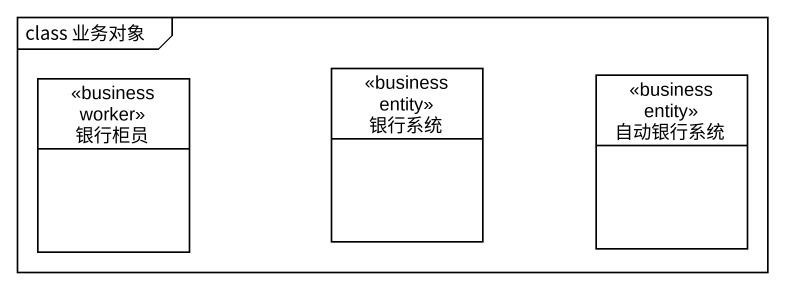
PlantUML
@startuml
mainframe class 业务对象
hide circle
hide empty members
class 银行柜员 <<business worker>>
class 银行系统 <<business entity>>
class 自动银行系统 <<business entity>>
@enduml
